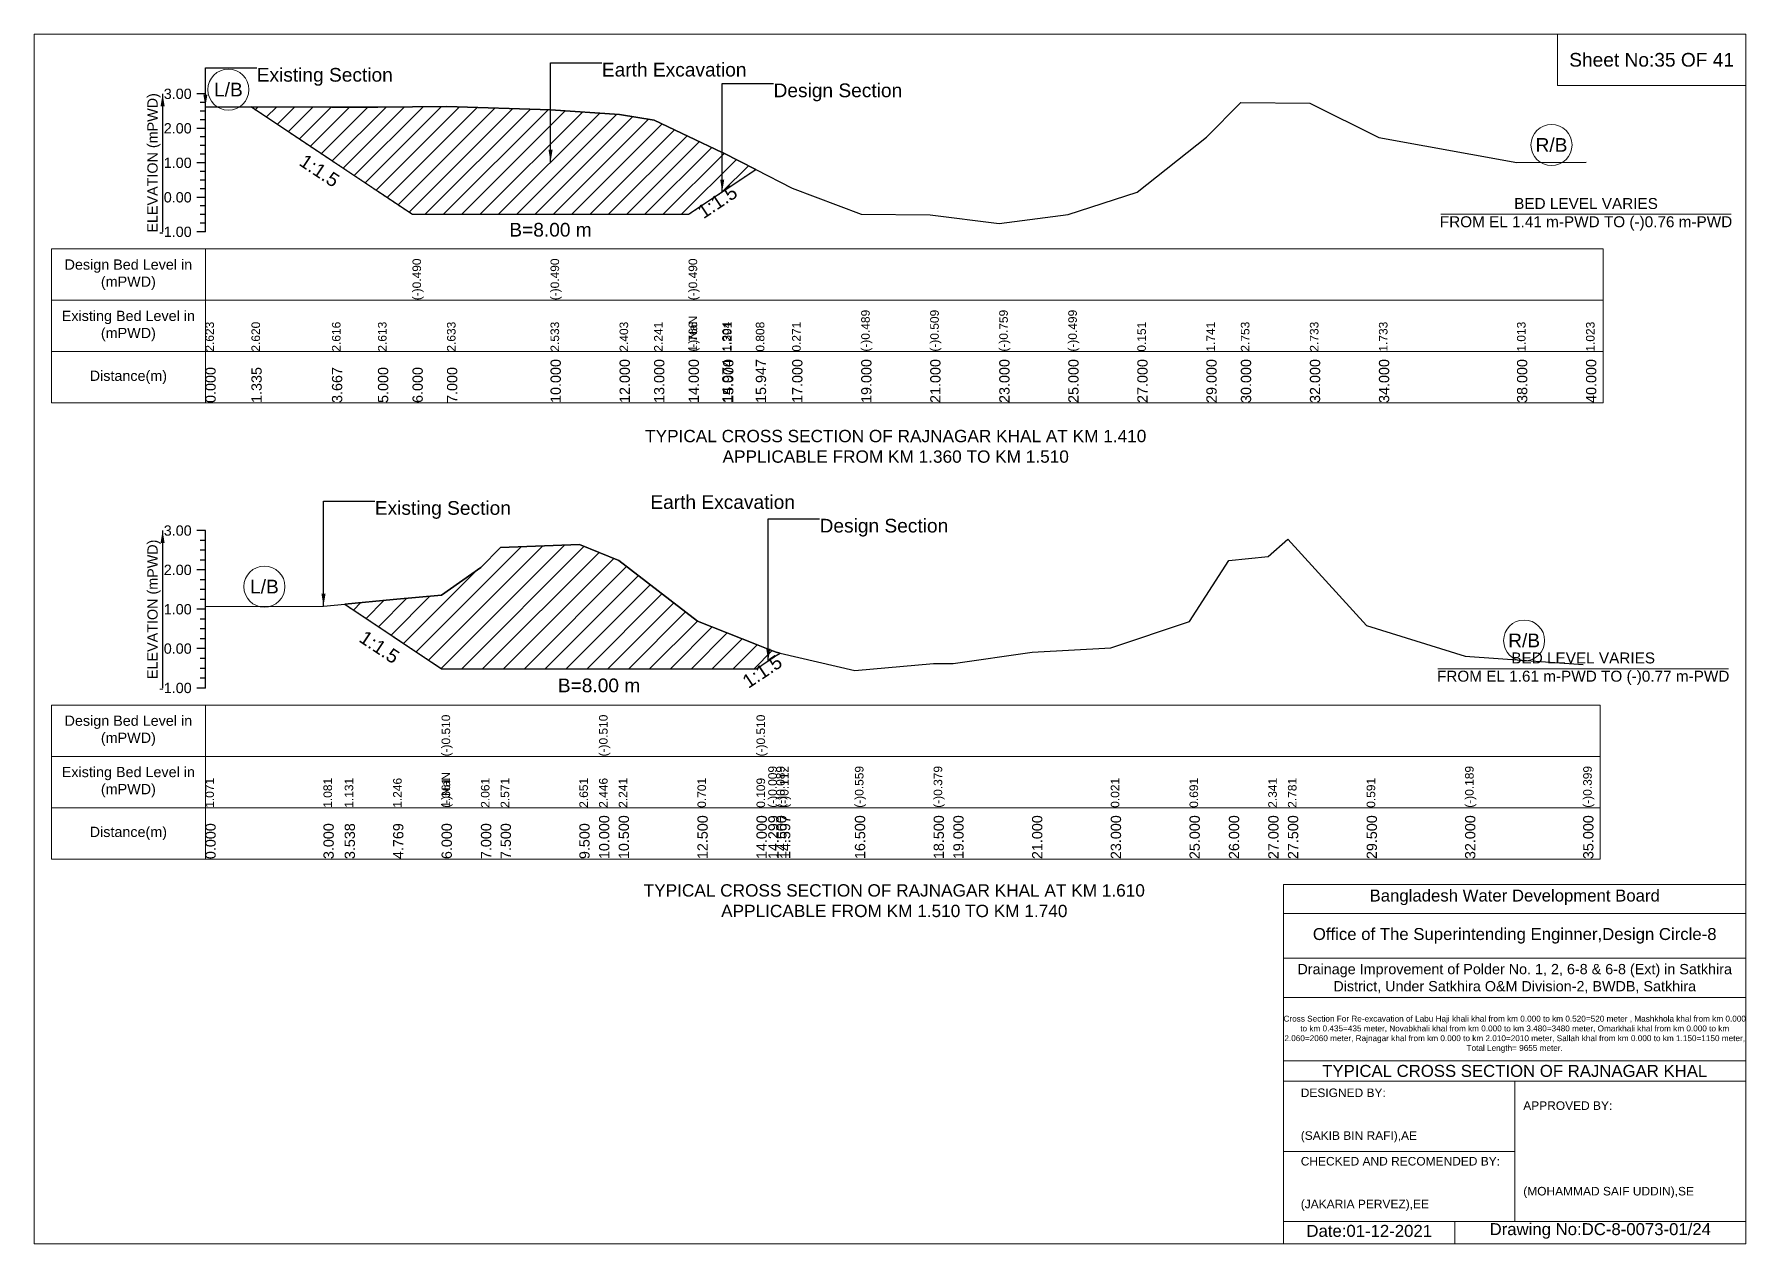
# Model space of a CAD drawing. Header units: inches. Extents: x 93000 to 486000, y -4242 to 0.
# Drawn here: x 440000 to 446000, y -4242 to 0 of the extents above; entities that cross this region are included whole.
import ezdxf

# ---------------------------------------------------------------- set-up
doc = ezdxf.new("R2010")
doc.units = ezdxf.units.IN
doc.header["$LTSCALE"] = 7
doc.header["$MEASUREMENT"] = 0
doc.linetypes.add('DASHED', pattern=[0.75, 0.5, -0.25])
for name, color, linetype, lineweight in [('Cross section Data Border', 7, 'Continuous', 9), ('Cross Section Labels', 7, 'Continuous', 9), ('Design_Bed_Level for Xsection', 7, 'DASHED', 25), ('Existing_Bed_Level for Xsection', 7, 'Continuous', 25), ('Long Section Labels', 7, 'Continuous', 9)]:
    doc.layers.add(name, color=color, linetype=linetype, lineweight=lineweight)
doc.styles.get("Standard").update_dxf_attribs({"font": 'arial.ttf'})
doc.dimstyles.get("Standard").update_dxf_attribs({"dimtxt": 0.18, "dimasz": 0.18, "dimexe": 0.18, "dimexo": 0.0625, "dimgap": 0.09, "dimtad": 0, "dimtih": 1, "dimtoh": 1, "dimdec": 4, "dimzin": 0, "dimdsep": 46, "dimtxsty": 'Standard', "dimcen": 0.09, "dimadec": 0, "dimazin": 0, "dimtfac": 1, "dimtdec": 4, "dimtofl": 0, "dimtmove": 0, "dimatfit": 3, "dimfxl": 1, "dimtolj": 1, "dimtzin": 0, "dimarcsym": 0})

msp = doc.modelspace()

# ---------------------------------------------------------------- hatches: boundary and pattern name
at = {"layer": 'Existing_Bed_Level for Xsection'}
h = msp.add_hatch(dxfattribs=at)
h.set_pattern_fill('ANSI31', color=256, scale=363, style=0)
h.paths.add_polyline_path([(440761.5, -255.1), (441043.7, -443.3), (441205, -550.8), (441326, -631.5), (441447, -631.5), (441810, -631.5), (442052, -631.5), (442173, -631.5), (442294, -631.5), (442411.8, -552.9), (442415, -550.8), (442529.6, -474.4), (442415, -415.9), (442411.8, -414.4), (442294, -358.5), (442173, -301), (442052, -281.4), (441810, -265.7), (441447, -253.6), (441326, -254.8), (441205, -256), (441043.7, -255.7)])
h = msp.add_hatch(dxfattribs=at)
h.set_pattern_fill('ANSI31', color=256, scale=414, style=0)
h.paths.add_polyline_path([(441088.3, -1998.7), (441258.1, -2112), (441428, -2225.2), (441566, -2225.2), (441635, -2225.2), (441911, -2225.2), (441980, -2225.2), (442049, -2225.2), (442325, -2225.2), (442532, -2225.2), (442573.2, -2197.8), (442601, -2179.2), (442614.4, -2170.3), (442601, -2167.1), (442573.2, -2156.2), (442532, -2139.9), (442325, -2058.1), (442049, -1845.6), (441980, -1817.3), (441911, -1789), (441635, -1800.1), (441566, -1870.4), (441428, -1967), (441258.1, -1982.9)])

# ---------------------------------------------------------------- linework, layer by layer
at = {"layer": 'Cross section Data Border'}
for points in [[(440000, 0), (446000, 0), (446000, -4242), (440000, -4242)], [(445340, 0), (446000, 0), (446000, -180), (445340, -180)], [(440060, -753.2), (445500, -753.2), (445500, -1293.2), (440060, -1293.2)], [(440060, -2352.9), (445490, -2352.9), (445490, -2892.9), (440060, -2892.9)]]:
    msp.add_lwpolyline(points, close=True, dxfattribs=at)
for points in [[(440600, -753.2), (440600, -1293.2)], [(440060, -933.2), (445500, -933.2)], [(440060, -1113.2), (445500, -1113.2)], [(440600, -2352.9), (440600, -2892.9)], [(440060, -2532.9), (445490, -2532.9)], [(440060, -2712.9), (445490, -2712.9)], [(444380, -4242), (444380, -2982), (446000, -2982)], [(444380, -3084), (446000, -3084)], [(444380, -3240), (446000, -3240)], [(444380, -3378), (446000, -3378)], [(444380, -3600), (446000, -3600)], [(444380, -3672), (446000, -3672)], [(445190, -3672), (445190, -4164)], [(444380, -3918), (445190, -3918)], [(444380, -4164), (446000, -4164)], [(444980, -4164), (444980, -4242)]]:
    msp.add_lwpolyline(points, dxfattribs=at)
at = {"layer": 'Cross Section Labels'}
for points in [[(444931, -631.5), (445949, -631.5)], [(444921, -2225.2), (445939, -2225.2)]]:
    msp.add_lwpolyline(points, dxfattribs=at)
for centre in [(440680.7, -194.4), (445319, -388.5), (440807, -1937.4), (445223, -2126.4)]:
    msp.add_circle(centre, 72, dxfattribs=at)
at = {"layer": 'Design_Bed_Level for Xsection'}
for points in [[(440761.5, -255.1), (441043.7, -443.3), (441326, -631.5), (441810, -631.5), (442294, -631.5), (442411.8, -552.9), (442529.6, -474.4)], [(441088.3, -1998.7), (441258.1, -2112), (441428, -2225.2), (441980, -2225.2), (442532, -2225.2), (442573.2, -2197.8), (442614.4, -2170.3)]]:
    msp.add_lwpolyline(points, dxfattribs=at)
at = {"layer": 'Existing_Bed_Level for Xsection'}
for points in [[(440600, -209.2), (440570, -209.2)], [(440600, -239.4), (440582, -239.4)], [(440600, -693.2), (440600, -572.2), (440600, -451.2), (440600, -330.2), (440600, -209.2)], [(440600, -254.8), (440761.5, -255.1), (441043.7, -255.7), (441205, -256), (441326, -254.8), (441326, -254.8), (441447, -253.6), (441810, -265.7), (441810, -265.7), (442052, -281.4), (442173, -301), (442294, -358.5), (442294, -358.5), (442411.8, -414.4), (442415, -415.9), (442529.6, -474.4), (442657, -539.4), (442899, -631.3), (443141, -633.8), (443383, -664), (443625, -632.5), (443867, -553.9), (444109, -361.5), (444230, -239), (444472, -241.5), (444714, -362.5), (445198, -449.6), (445440, -448.4)], [(440600, -269.7), (440582, -269.7)], [(440600, -299.9), (440582, -299.9)], [(440600, -330.2), (440570, -330.2)], [(440600, -360.4), (440582, -360.4)], [(440600, -390.7), (440582, -390.7)], [(440600, -451.2), (440570, -451.2)], [(440600, -420.9), (440582, -420.9)], [(440600, -481.4), (440582, -481.4)], [(440600, -511.7), (440582, -511.7)], [(440600, -572.2), (440570, -572.2)], [(440600, -541.9), (440582, -541.9)], [(440600, -602.4), (440582, -602.4)], [(440600, -632.7), (440582, -632.7)], [(440600, -693.2), (440570, -693.2)], [(440600, -662.9), (440582, -662.9)], [(440600, -1740.9), (440570, -1740.9)], [(440600, -1775.4), (440582, -1775.4)], [(440600, -2292.9), (440600, -2154.9), (440600, -2016.9), (440600, -1878.9), (440600, -1740.9)], [(440600, -2007.1), (441014, -2005.7), (441088.3, -1998.7), (441258.1, -1982.9), (441428, -1967), (441428, -1967), (441566, -1870.4), (441635, -1800.1), (441911, -1789), (441980, -1817.3), (441980, -1817.3), (442049, -1845.6), (442325, -2058.1), (442532, -2139.9), (442532, -2139.9), (442573.2, -2156.2), (442601, -2167.1), (442614.4, -2170.3), (442877, -2232), (443153, -2207.2), (443222, -2207.2), (443498, -2167.1), (443774, -2152), (444050, -2059.5), (444188, -1845.6), (444326, -1831.8), (444395, -1771.1), (444671, -2073.3), (445016, -2180.9), (445430, -2209.9)], [(440600, -1809.9), (440582, -1809.9)], [(440600, -1844.4), (440582, -1844.4)], [(440600, -1878.9), (440570, -1878.9)], [(440600, -1913.4), (440582, -1913.4)], [(440600, -1947.9), (440582, -1947.9)], [(440600, -2016.9), (440570, -2016.9)], [(440600, -1982.4), (440582, -1982.4)], [(440600, -2051.4), (440582, -2051.4)], [(440600, -2085.9), (440582, -2085.9)], [(440600, -2154.9), (440570, -2154.9)], [(440600, -2120.4), (440582, -2120.4)], [(440600, -2189.4), (440582, -2189.4)], [(440600, -2223.9), (440582, -2223.9)], [(440600, -2258.4), (440582, -2258.4)], [(440600, -2292.9), (440570, -2292.9)]]:
    msp.add_lwpolyline(points, dxfattribs=at)
for points in [[(440761.5, -255.1), (441043.7, -443.3), (441205, -550.8), (441326, -631.5), (441326, -631.5), (441447, -631.5), (441810, -631.5), (441810, -631.5), (442052, -631.5), (442173, -631.5), (442294, -631.5), (442294, -631.5), (442411.8, -552.9), (442415, -550.8), (442529.6, -474.4), (442529.6, -474.4), (442529.6, -474.4), (442415, -415.9), (442411.8, -414.4), (442294, -358.5), (442294, -358.5), (442173, -301), (442052, -281.4), (441810, -265.7), (441810, -265.7), (441447, -253.6), (441326, -254.8), (441326, -254.8), (441205, -256), (441043.7, -255.7)], [(441088.3, -1998.7), (441258.1, -2112), (441428, -2225.2), (441428, -2225.2), (441566, -2225.2), (441635, -2225.2), (441911, -2225.2), (441980, -2225.2), (441980, -2225.2), (442049, -2225.2), (442325, -2225.2), (442532, -2225.2), (442532, -2225.2), (442573.2, -2197.8), (442601, -2179.2), (442614.4, -2170.3), (442614.4, -2170.3), (442614.4, -2170.3), (442601, -2167.1), (442573.2, -2156.2), (442532, -2139.9), (442532, -2139.9), (442325, -2058.1), (442049, -1845.6), (441980, -1817.3), (441980, -1817.3), (441911, -1789), (441635, -1800.1), (441566, -1870.4), (441428, -1967), (441428, -1967), (441258.1, -1982.9)]]:
    msp.add_lwpolyline(points, close=True, dxfattribs=at)

# ---------------------------------------------------------------- texts
at = {"layer": 'Cross section Data Border', "attachment_point": 5}
for s, insert, char_height in [('Sheet No:35 OF 41', (445670, -90), 48), ('Bangladesh Water Development Board', (445190, -3027), 42), ('Office of The Superintending Enginner,Design Circle-8', (445190, -3162), 42)]:
    msp.add_mtext(s, dxfattribs=dict(at, insert=insert, char_height=char_height))
at = {"layer": 'Cross section Data Border'}
for s, insert, char_height, width, attachment_point in [('Design Bed Level in (mPWD)', (440330, -843.2), 36, 480, 5), ('Existing Bed Level in (mPWD)', (440330, -1023.2), 36, 480, 5), ('Distance(m)', (440330, -1203.2), 36, 480, 5), ('Design Bed Level in (mPWD)', (440330, -2442.9), 36, 480, 5), ('Existing Bed Level in (mPWD)', (440330, -2622.9), 36, 480, 5), ('Distance(m)', (440330, -2802.9), 36, 480, 5), ('Drainage Improvement of Polder No. 1, 2, 6-8 & 6-8 (Ext) in Satkhira District, Under Satkhira O&M Division-2, BWDB, Satkhira', (445190, -3312), 36, 1680, 5), ('Cross Section For Re-excavation of Labu Haji khali khal from km 0.000 to km 0.520=520 meter , Mashkhola khal from km 0.000 to km 0.435=435 meter, Novabkhali khal from km 0.000 to km 3.480=3480 meter, Omarkhali khal from km 0.000 to km 2.060=2060 meter, Rajnagar khal from km 0.000 to km 2.010=2010 meter, Sallah khal from km 0.000 to km 1.150=1150 meter, Total Length= 9655 meter. ', (445190, -3507), 20.5611, 1620, 5), ('TYPICAL CROSS SECTION OF RAJNAGAR KHAL', (445190, -3636), 42, 1680, 5), ('DESIGNED BY:^J^J^J(SAKIB BIN RAFI),AE', (444440, -3792), 30, 840, 4), ('APPROVED BY:^J^J^J^J^J^J(MOHAMMAD SAIF UDDIN),SE', (445220, -3912), 30, 840, 4), ('CHECKED AND RECOMENDED BY:^J^J^J(JAKARIA PERVEZ),EE', (444440, -4032), 30, 840, 4), ('Date:01-12-2021', (444680, -4197), 42, 840, 5), ('Drawing No:DC-8-0073-01/24', (445490, -4197), 42, 1320, 5)]:
    msp.add_mtext(s, dxfattribs=dict(at, insert=insert, char_height=char_height, width=width, attachment_point=attachment_point))
at = {"layer": 'Cross Section Labels'}
for s, insert, char_height, attachment_point in [('Existing Section', (440780, -118.4), 48, 1), ('Earth Excavation', (441990, -100.3), 48, 1), ('L/B', (440680.7, -194.4), 48, 5), ('Design Section', (442591.8, -172.9), 48, 1), ('R/B', (445319, -388.5), 48, 5), ('BED LEVEL VARIES ^JFROM EL 1.41 m-PWD TO (-)0.76 m-PWD', (445440, -631.5), 38.4, 5), ('B=8.00 m', (441810, -661.7), 48, 2), ('TYPICAL CROSS SECTION OF RAJNAGAR KHAL AT KM 1.410^JAPPLICABLE FROM KM 1.360 TO KM 1.510', (443020, -1445.5), 43.2, 5), ('Earth Excavation', (442160, -1616.7), 48, 1), ('Existing Section', (441194, -1637.4), 48, 1), ('Design Section', (442753.2, -1699.5), 48, 1), ('L/B', (440807, -1937.4), 48, 5), ('R/B', (445223, -2126.4), 48, 5), ('BED LEVEL VARIES ^JFROM EL 1.61 m-PWD TO (-)0.77 m-PWD', (445430, -2225.2), 38.4, 5), ('B=8.00 m', (441980, -2259.7), 48, 2), ('TYPICAL CROSS SECTION OF RAJNAGAR KHAL AT KM 1.610^JAPPLICABLE FROM KM 1.510 TO KM 1.740', (443015, -3039), 43.2, 5)]:
    msp.add_mtext(s, dxfattribs=dict(at, insert=insert, char_height=char_height, attachment_point=attachment_point))
at = {"layer": 'Cross Section Labels', "char_height": 48, "attachment_point": 2}
for insert, rotation in [((441013.5, -458.4), 326.30993), ((442381.5, -568), 33.69007), ((441223.6, -2129.2), 326.30993), ((442538.7, -2215), 33.69007)]:
    msp.add_mtext('1:1.5', dxfattribs=dict(at, insert=insert, rotation=rotation))
at = {"layer": 'Existing_Bed_Level for Xsection', "char_height": 36, "attachment_point": 5, "rotation": 90}
for insert in [(440420, -451.2), (440420, -2016.9)]:
    msp.add_mtext('ELEVATION (mPWD)', dxfattribs=dict(at, insert=insert))
at = {"layer": 'Existing_Bed_Level for Xsection', "char_height": 36, "attachment_point": 6}
for s, insert in [('3.00', (440552, -209.2)), ('2.00', (440552, -330.2)), ('1.00', (440552, -451.2)), ('0.00', (440552, -572.2)), ('-1.00', (440552, -693.2)), ('3.00', (440552, -1740.9)), ('2.00', (440552, -1878.9)), ('1.00', (440552, -2016.9)), ('0.00', (440552, -2154.9)), ('-1.00', (440552, -2292.9))]:
    msp.add_mtext(s, dxfattribs=dict(at, insert=insert))
at = {"layer": 'Long Section Labels', "attachment_point": 1, "rotation": 90}
for s, insert, char_height in [('(-)0.490', (441326, -933.2), 30), ('(-)0.490', (441810, -933.2), 30), ('(-)0.490', (442294, -933.2), 30), ('2.623', (440600, -1113.2), 30), ('2.623', (440600, -1113.2), 30), ('2.623', (440600, -1113.2), 30), ('2.623', (440600, -1113.2), 30), ('2.620', (440761.5, -1113.2), 30), ('2.616', (441043.7, -1113.2), 30), ('2.613', (441205, -1113.2), 30), ('2.633', (441447, -1113.2), 30), ('2.533', (441810, -1113.2), 30), ('2.533', (441810, -1113.2), 30), ('2.533', (441810, -1113.2), 30), ('2.403', (442052, -1113.2), 30), ('2.241', (442173, -1113.2), 30), ('(-)NaN', (442294, -1113.2), 30), ('1.766', (442294, -1113.2), 30), ('1.766', (442294, -1113.2), 30), ('1.304', (442411.8, -1113.2), 30), ('1.291', (442415, -1113.2), 30), ('0.808', (442529.6, -1113.2), 30), ('0.271', (442657, -1113.2), 30), ('(-)0.489', (442899, -1113.2), 30), ('(-)0.509', (443141, -1113.2), 30), ('(-)0.759', (443383, -1113.2), 30), ('(-)0.499', (443625, -1113.2), 30), ('0.151', (443867, -1113.2), 30), ('1.741', (444109, -1113.2), 30), ('2.753', (444230, -1113.2), 30), ('2.733', (444472, -1113.2), 30), ('1.733', (444714, -1113.2), 30), ('1.013', (445198, -1113.2), 30), ('1.023', (445440, -1113.2), 30), ('0.000', (440600, -1293.2), 36), ('1.335', (440761.5, -1293.2), 36), ('3.667', (441043.7, -1293.2), 36), ('5.000', (441205, -1293.2), 36), ('6.000', (441326, -1293.2), 36), ('6.000', (441326, -1293.2), 36), ('6.000', (441326, -1293.2), 36), ('7.000', (441447, -1293.2), 36), ('10.000', (441810, -1293.2), 36), ('10.000', (441810, -1293.2), 36), ('10.000', (441810, -1293.2), 36), ('12.000', (442052, -1293.2), 36), ('13.000', (442173, -1293.2), 36), ('14.000', (442294, -1293.2), 36), ('14.000', (442294, -1293.2), 36), ('14.000', (442294, -1293.2), 36), ('14.974', (442411.8, -1293.2), 36), ('15.000', (442415, -1293.2), 36), ('15.947', (442529.6, -1293.2), 36), ('17.000', (442657, -1293.2), 36), ('19.000', (442899, -1293.2), 36), ('21.000', (443141, -1293.2), 36), ('23.000', (443383, -1293.2), 36), ('25.000', (443625, -1293.2), 36), ('27.000', (443867, -1293.2), 36), ('29.000', (444109, -1293.2), 36), ('30.000', (444230, -1293.2), 36), ('32.000', (444472, -1293.2), 36), ('34.000', (444714, -1293.2), 36), ('38.000', (445198, -1293.2), 36), ('40.000', (445440, -1293.2), 36), ('(-)0.510', (441428, -2532.9), 30), ('(-)0.510', (441980, -2532.9), 30), ('(-)0.510', (442532, -2532.9), 30), ('(-)0.009', (442573.2, -2712.9), 30), ('(-)0.089', (442601, -2712.9), 30), ('(-)0.089', (442601, -2712.9), 30), ('(-)0.112', (442614.4, -2712.9), 30), ('(-)0.559', (442877, -2712.9), 30), ('(-)0.379', (443153, -2712.9), 30), ('(-)0.379', (443153, -2712.9), 30), ('(-)0.189', (445016, -2712.9), 30), ('(-)0.399', (445430, -2712.9), 30), ('1.071', (440600, -2712.9), 30), ('1.081', (441014, -2712.9), 30), ('1.131', (441088.3, -2712.9), 30), ('1.246', (441258.1, -2712.9), 30), ('(-)NaN', (441428, -2712.9), 30), ('(-)NaN', (441428, -2712.9), 30), ('1.361', (441428, -2712.9), 30), ('1.361', (441428, -2712.9), 30), ('2.061', (441566, -2712.9), 30), ('2.571', (441635, -2712.9), 30), ('2.651', (441911, -2712.9), 30), ('2.446', (441980, -2712.9), 30), ('2.446', (441980, -2712.9), 30), ('2.241', (442049, -2712.9), 30), ('2.241', (442049, -2712.9), 30), ('0.701', (442325, -2712.9), 30), ('0.109', (442532, -2712.9), 30), ('0.109', (442532, -2712.9), 30), ('0.109', (442532, -2712.9), 30), ('0.021', (443774, -2712.9), 30), ('0.691', (444050, -2712.9), 30), ('2.341', (444326, -2712.9), 30), ('2.781', (444395, -2712.9), 30), ('0.591', (444671, -2712.9), 30), ('10.000', (441980, -2892.9), 36), ('10.000', (441980, -2892.9), 36), ('10.000', (441980, -2892.9), 36), ('10.500', (442049, -2892.9), 36), ('12.500', (442325, -2892.9), 36), ('14.000', (442532, -2892.9), 36), ('14.000', (442532, -2892.9), 36), ('14.000', (442532, -2892.9), 36), ('14.299', (442573.2, -2892.9), 36), ('14.500', (442601, -2892.9), 36), ('14.597', (442614.4, -2892.9), 36), ('16.500', (442877, -2892.9), 36), ('18.500', (443153, -2892.9), 36), ('19.000', (443222, -2892.9), 36), ('21.000', (443498, -2892.9), 36), ('23.000', (443774, -2892.9), 36), ('25.000', (444050, -2892.9), 36), ('26.000', (444188, -2892.9), 36), ('27.000', (444326, -2892.9), 36), ('27.500', (444395, -2892.9), 36), ('29.500', (444671, -2892.9), 36), ('32.000', (445016, -2892.9), 36), ('35.000', (445430, -2892.9), 36), ('0.000', (440600, -2892.9), 36), ('3.000', (441014, -2892.9), 36), ('3.538', (441088.3, -2892.9), 36), ('4.769', (441258.1, -2892.9), 36), ('6.000', (441428, -2892.9), 36), ('6.000', (441428, -2892.9), 36), ('6.000', (441428, -2892.9), 36), ('7.000', (441566, -2892.9), 36), ('7.500', (441635, -2892.9), 36), ('9.500', (441911, -2892.9), 36)]:
    msp.add_mtext(s, dxfattribs=dict(at, insert=insert, char_height=char_height))

# ---------------------------------------------------------------- leaders
at = {"layer": 'Cross Section Labels', "annotation_type": 0, "has_hookline": 1, "hookline_direction": 0}
for points, text_width in [([(440600, -254.8), (440600, -118.4), (440779.9, -118.4)], 467.2), ([(441810, -448.6), (441810, -100.3), (441989.9, -100.3)], 497), ([(442411.8, -552.9), (442411.8, -172.9), (442591.7, -172.9)], 441.2), ([(441014, -2005.7), (441014, -1637.4), (441193.9, -1637.4)], 467.2), ([(442573.2, -2197.8), (442573.2, -1699.5), (442753.1, -1699.5)], 441.2)]:
    msp.add_leader(points, dimstyle='Standard', override={"dimasz": 43.2}, dxfattribs=dict(at, text_width=text_width))
at = {"layer": 'Existing_Bed_Level for Xsection'}
for points in [[(440450, -209.2), (440450, -693.2)], [(440450, -1740.9), (440450, -2292.9)]]:
    msp.add_leader(points, dimstyle='Standard', override={"dimasz": 43.2}, dxfattribs=at)

doc.saveas('drawing.dxf')
